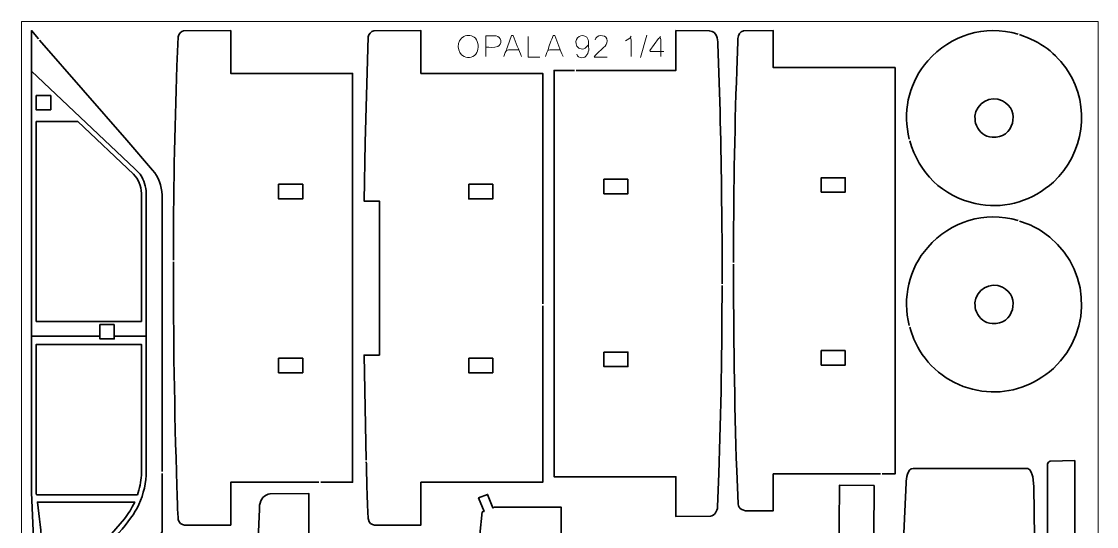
# Model space of a CAD drawing. Header units: millimetres. Extents: x -5 to 375, y 132 to 712.
# Drawn here: x -5 to 184.7, y 622.3 to 711.5 of the extents above; entities that cross this region are included whole.
import ezdxf

# ---------------------------------------------------------------- set-up
doc = ezdxf.new("R2010")
doc.units = ezdxf.units.MM
doc.header["$MEASUREMENT"] = 0
doc.layers.add('Camada 1', color=7, linetype='Continuous')

msp = doc.modelspace()

# ---------------------------------------------------------------- linework, layer by layer
at = {"layer": 'Camada 1', "color": 3, "lineweight": 20}
msp.add_open_spline([(185.0124, 711.5124), (185.0124, 711.5124), (185.0124, 421.5125), (185.0124, 421.5125), (185.0124, 421.5125), (185.0124, 421.5125), (-4.9877, 421.5125), (-4.9877, 421.5125), (-4.9877, 421.5125), (-4.9877, 421.5125), (-4.9877, 711.5124), (-4.9877, 711.5124), (-4.9877, 711.5124), (-4.9877, 711.5124), (185.0124, 711.5124), (185.0124, 711.5124)], degree=3, knots=[0, 0, 0, 0, 0.2, 0.2, 0.2, 0.2, 0.4, 0.4, 0.4, 0.4, 0.6, 0.6, 0.6, 0.6, 1, 1, 1, 1], dxfattribs=at)
at = {"layer": 'Camada 1', "color": 5, "lineweight": 35}
for points, knots in [([(-1.9876, 708.4624), (-1.9876, 708.4624), (-3.2376, 709.9125), (-3.2376, 709.9125), (-3.2376, 709.9125), (-3.2376, 709.9125), (-3.2376, 628.3624), (-3.2376, 628.3624), (-3.2376, 628.3624), (-3.2376, 628.3624), (-2.4126, 609.3374), (-2.4126, 609.3374), (-2.4126, 609.3374), (-2.4126, 609.3374), (-1.7876, 594.9124), (-1.7876, 594.9124), (-1.7876, 594.9124), (-1.7876, 594.9124), (-1.7876, 591.5124), (-1.7876, 591.5124), (-1.7876, 591.5124), (-1.7876, 591.5124), (19.8124, 621.4124), (19.8124, 621.4124), (19.8124, 621.4124), (19.8124, 621.4124), (19.8124, 631.7374), (19.8124, 631.7374)], [0, 0, 0, 0, 0.125, 0.125, 0.125, 0.125, 0.25, 0.25, 0.25, 0.25, 0.375, 0.375, 0.375, 0.375, 0.5, 0.5, 0.5, 0.5, 0.625, 0.625, 0.625, 0.625, 0.75, 0.75, 0.75, 0.75, 1, 1, 1, 1]), ([(47.8124, 630.1624), (47.8124, 630.1624), (53.4373, 630.1624), (53.4373, 630.1624), (53.4373, 630.1624), (53.4373, 630.1624), (53.4373, 702.3374), (53.4373, 702.3374), (53.4373, 702.3374), (53.4373, 702.3374), (31.9374, 702.3374), (31.9374, 702.3374), (31.9374, 702.3374), (31.9374, 702.3374), (31.9374, 709.9125), (31.9374, 709.9125), (31.9374, 709.9125), (31.9374, 709.9125), (23.6124, 709.8624), (23.6124, 709.8624), (23.6124, 709.8624), (23.2749, 709.7921), (22.6883, 709.3109), (22.6374, 708.8125), (22.6374, 708.8125), (22.6374, 708.8125), (22.4374, 703.6124), (22.4374, 703.6124), (22.4374, 703.6124), (22.0322, 692.3487), (21.8124, 680.6331), (21.8124, 669.3624)], [0, 0, 0, 0, 0.11111111, 0.11111111, 0.11111111, 0.11111111, 0.22222222, 0.22222222, 0.22222222, 0.22222222, 0.33333333, 0.33333333, 0.33333333, 0.33333333, 0.44444444, 0.44444444, 0.44444444, 0.44444444, 0.55555556, 0.55555556, 0.55555556, 0.55555556, 0.66666667, 0.66666667, 0.66666667, 0.66666667, 0.77777778, 0.77777778, 0.77777778, 0.77777778, 1, 1, 1, 1]), ([(86.9874, 661.6374), (86.9874, 661.6374), (86.9874, 702.3374), (86.9874, 702.3374), (86.9874, 702.3374), (86.9874, 702.3374), (65.4874, 702.3374), (65.4874, 702.3374), (65.4874, 702.3374), (65.4874, 702.3374), (65.4874, 709.9125), (65.4874, 709.9125), (65.4874, 709.9125), (65.4874, 709.9125), (57.1624, 709.8624), (57.1624, 709.8624), (57.1624, 709.8624), (56.6925, 709.7757), (56.2619, 709.2609), (56.1874, 708.8125), (56.1874, 708.8125), (56.1874, 708.8125), (55.6374, 690.1625), (55.6374, 690.1625), (55.6374, 690.1625), (55.6374, 690.1625), (55.4624, 679.8124), (55.4624, 679.8124), (55.4624, 679.8124), (55.4624, 679.8124), (58.1874, 679.8124), (58.1874, 679.8124), (58.1874, 679.8124), (58.1874, 679.8124), (58.1874, 652.6124), (58.1874, 652.6124), (58.1874, 652.6124), (58.1874, 652.6124), (55.4624, 652.6124), (55.4624, 652.6124), (55.4624, 652.6124), (55.4624, 652.6124), (55.8374, 634.0624), (55.8374, 634.0624)], [0, 0, 0, 0, 0.08333333, 0.08333333, 0.08333333, 0.08333333, 0.16666667, 0.16666667, 0.16666667, 0.16666667, 0.25, 0.25, 0.25, 0.25, 0.33333333, 0.33333333, 0.33333333, 0.33333333, 0.41666667, 0.41666667, 0.41666667, 0.41666667, 0.5, 0.5, 0.5, 0.5, 0.58333333, 0.58333333, 0.58333333, 0.58333333, 0.66666667, 0.66666667, 0.66666667, 0.66666667, 0.75, 0.75, 0.75, 0.75, 0.83333333, 0.83333333, 0.83333333, 0.83333333, 1, 1, 1, 1]), ([(118.6374, 665.2124), (118.7052, 670.0929), (118.618, 675.359), (118.5624, 680.2624), (118.5624, 680.2624), (118.4592, 689.3672), (118.2801, 698.4904), (117.8874, 707.5874), (117.8874, 707.5874), (117.8504, 708.444), (117.8478, 709.6953), (116.3874, 709.8874), (116.3874, 709.8874), (116.3874, 709.8874), (110.4874, 709.9125), (110.4874, 709.9125), (110.4874, 709.9125), (110.4874, 709.9125), (110.4874, 702.8874), (110.4874, 702.8874), (110.4874, 702.8874), (110.4874, 702.8874), (92.9124, 702.8874), (92.9124, 702.8874)], [0, 0, 0, 0, 0.14285714, 0.14285714, 0.14285714, 0.14285714, 0.28571429, 0.28571429, 0.28571429, 0.28571429, 0.42857143, 0.42857143, 0.42857143, 0.42857143, 0.57142857, 0.57142857, 0.57142857, 0.57142857, 0.71428571, 0.71428571, 0.71428571, 0.71428571, 1, 1, 1, 1]), ([(146.9124, 631.6374), (146.9124, 631.6374), (149.1874, 631.6374), (149.1874, 631.6374), (149.1874, 631.6374), (149.1874, 631.6374), (149.1874, 703.3874), (149.1874, 703.3874), (149.1874, 703.3874), (149.1874, 703.3874), (127.6874, 703.3874), (127.6874, 703.3874), (127.6874, 703.3874), (127.6874, 703.3874), (127.6874, 709.9125), (127.6874, 709.9125), (127.6874, 709.9125), (127.6874, 709.9125), (122.4374, 709.8624), (122.4374, 709.8624), (122.4374, 709.8624), (121.7724, 709.7385), (121.4922, 709.1199), (121.4374, 708.5125), (121.4374, 708.5125), (121.4374, 708.5125), (121.4374, 707.9874), (121.4374, 707.9874), (121.4374, 707.9874), (121.4374, 707.9874), (121.2374, 702.8625), (121.2374, 702.8625), (121.2374, 702.8625), (120.8564, 691.7292), (120.6624, 680.1041), (120.6624, 668.9624)], [0, 0, 0, 0, 0.1, 0.1, 0.1, 0.1, 0.2, 0.2, 0.2, 0.2, 0.3, 0.3, 0.3, 0.3, 0.4, 0.4, 0.4, 0.4, 0.5, 0.5, 0.5, 0.5, 0.6, 0.6, 0.6, 0.6, 0.7, 0.7, 0.7, 0.7, 0.8, 0.8, 0.8, 0.8, 1, 1, 1, 1]), ([(170.8874, 709.2624), (164.9033, 710.9733), (159.0588, 709.1902), (154.9374, 704.5375), (154.9374, 704.5375), (151.8311, 701.0308), (150.5931, 696.2186), (151.4874, 691.6374), (151.4874, 691.6374), (151.4874, 691.6374), (151.6874, 690.7625), (151.6874, 690.7625)], [0, 0, 0, 0, 0.25, 0.25, 0.25, 0.25, 0.5, 0.5, 0.5, 0.5, 1, 1, 1, 1]), ([(19.8124, 632.0374), (19.8124, 632.0374), (19.8124, 680.8624), (19.8124, 680.8624), (19.8124, 680.8624), (19.7515, 682.5096), (19.2453, 684.0567), (18.1374, 685.2874), (18.1374, 685.2874), (18.1374, 685.2874), (13.5874, 690.5374), (13.5874, 690.5374), (13.5874, 690.5374), (13.5874, 690.5374), (-1.7876, 708.2374), (-1.7876, 708.2374)], [0, 0, 0, 0, 0.2, 0.2, 0.2, 0.2, 0.4, 0.4, 0.4, 0.4, 0.6, 0.6, 0.6, 0.6, 1, 1, 1, 1]), ([(151.7624, 690.4625), (153.3837, 684.7808), (157.5223, 680.6516), (163.3374, 679.3874), (163.3374, 679.3874), (168.1303, 678.3455), (172.5926, 679.5319), (176.4124, 682.5624), (176.4124, 682.5624), (176.4124, 682.5624), (177.1124, 683.1624), (177.1124, 683.1624), (177.1124, 683.1624), (182.4988, 688.164), (183.7606, 696.5562), (179.7124, 702.7124), (179.7124, 702.7124), (177.525, 706.0389), (174.8832, 707.9088), (171.1624, 709.1874)], [0, 0, 0, 0, 0.16666667, 0.16666667, 0.16666667, 0.16666667, 0.33333333, 0.33333333, 0.33333333, 0.33333333, 0.5, 0.5, 0.5, 0.5, 0.66666667, 0.66666667, 0.66666667, 0.66666667, 1, 1, 1, 1]), ([(92.6124, 702.8874), (92.6124, 702.8874), (88.9874, 702.8874), (88.9874, 702.8874), (88.9874, 702.8874), (88.9874, 702.8874), (88.9874, 631.1374), (88.9874, 631.1374), (88.9874, 631.1374), (88.9874, 631.1374), (110.4874, 631.1374), (110.4874, 631.1374), (110.4874, 631.1374), (110.4874, 631.1374), (110.4874, 624.1124), (110.4874, 624.1124), (110.4874, 624.1124), (110.4874, 624.1124), (116.6124, 624.1624), (116.6124, 624.1624), (116.6124, 624.1624), (117.2969, 624.3083), (117.8127, 625.0192), (117.8624, 625.8374), (117.8624, 625.8374), (117.8624, 625.8374), (118.0874, 631.7374), (118.0874, 631.7374), (118.0874, 631.7374), (118.4519, 642.6932), (118.6374, 653.9501), (118.6374, 664.9124)], [0, 0, 0, 0, 0.11111111, 0.11111111, 0.11111111, 0.11111111, 0.22222222, 0.22222222, 0.22222222, 0.22222222, 0.33333333, 0.33333333, 0.33333333, 0.33333333, 0.44444444, 0.44444444, 0.44444444, 0.44444444, 0.55555556, 0.55555556, 0.55555556, 0.55555556, 0.66666667, 0.66666667, 0.66666667, 0.66666667, 0.77777778, 0.77777778, 0.77777778, 0.77777778, 1, 1, 1, 1]), ([(170.8874, 676.3624), (164.9107, 678.07), (159.0479, 676.2778), (154.9374, 671.6374), (154.9374, 671.6374), (151.6614, 667.939), (150.4149, 662.6091), (151.6874, 657.8374)], [0, 0, 0, 0, 0.33333333, 0.33333333, 0.33333333, 0.33333333, 1, 1, 1, 1]), ([(151.7624, 657.5624), (152.2297, 655.9252), (152.6489, 654.9435), (153.5124, 653.4624), (153.5124, 653.4624), (155.8052, 649.5296), (160.012, 646.8864), (164.4874, 646.2624), (164.4874, 646.2624), (168.827, 645.6573), (173.0248, 646.9154), (176.4124, 649.6624), (176.4124, 649.6624), (176.4124, 649.6624), (177.1124, 650.2624), (177.1124, 650.2624), (177.1124, 650.2624), (184.4359, 657.0625), (183.6639, 668.8971), (174.9624, 674.5374), (174.9624, 674.5374), (173.7054, 675.3522), (172.5382, 675.7871), (171.1624, 676.2874)], [0, 0, 0, 0, 0.14285714, 0.14285714, 0.14285714, 0.14285714, 0.28571429, 0.28571429, 0.28571429, 0.28571429, 0.42857143, 0.42857143, 0.42857143, 0.42857143, 0.57142857, 0.57142857, 0.57142857, 0.57142857, 0.71428571, 0.71428571, 0.71428571, 0.71428571, 1, 1, 1, 1]), ([(21.8124, 669.0624), (21.8124, 655.8854), (21.9942, 642.7072), (22.4374, 629.5374), (22.4374, 629.5374), (22.4633, 628.767), (22.5675, 624.0868), (22.6874, 623.5874), (22.6874, 623.5874), (22.8221, 623.0265), (23.2219, 622.6485), (23.7874, 622.6124), (23.7874, 622.6124), (23.7874, 622.6124), (31.9374, 622.5874), (31.9374, 622.5874), (31.9374, 622.5874), (31.9374, 622.5874), (31.9374, 630.1624), (31.9374, 630.1624), (31.9374, 630.1624), (31.9374, 630.1624), (47.5124, 630.1624), (47.5124, 630.1624)], [0, 0, 0, 0, 0.14285714, 0.14285714, 0.14285714, 0.14285714, 0.28571429, 0.28571429, 0.28571429, 0.28571429, 0.42857143, 0.42857143, 0.42857143, 0.42857143, 0.57142857, 0.57142857, 0.57142857, 0.57142857, 0.71428571, 0.71428571, 0.71428571, 0.71428571, 1, 1, 1, 1]), ([(120.6624, 668.6624), (120.6624, 656.5309), (120.8237, 644.3115), (121.2374, 632.1874), (121.2374, 632.1874), (121.2374, 632.1874), (121.4624, 626.3374), (121.4624, 626.3374), (121.4624, 626.3374), (121.5298, 625.9177), (121.7022, 625.5177), (122.1124, 625.3374), (122.1124, 625.3374), (122.1124, 625.3374), (122.7874, 625.1374), (122.7874, 625.1374), (122.7874, 625.1374), (122.7874, 625.1374), (127.6874, 625.1374), (127.6874, 625.1374), (127.6874, 625.1374), (127.6874, 625.1374), (127.6874, 631.6374), (127.6874, 631.6374), (127.6874, 631.6374), (127.6874, 631.6374), (146.6124, 631.6374), (146.6124, 631.6374)], [0, 0, 0, 0, 0.125, 0.125, 0.125, 0.125, 0.25, 0.25, 0.25, 0.25, 0.375, 0.375, 0.375, 0.375, 0.5, 0.5, 0.5, 0.5, 0.625, 0.625, 0.625, 0.625, 0.75, 0.75, 0.75, 0.75, 1, 1, 1, 1]), ([(55.8624, 633.7624), (55.8991, 632.0574), (56.0961, 624.2102), (56.2374, 623.5874), (56.2374, 623.5874), (56.367, 623.016), (56.7481, 622.6599), (57.3374, 622.5874), (57.3374, 622.5874), (57.3374, 622.5874), (65.4874, 622.5874), (65.4874, 622.5874), (65.4874, 622.5874), (65.4874, 622.5874), (65.4874, 630.1624), (65.4874, 630.1624), (65.4874, 630.1624), (65.4874, 630.1624), (86.9874, 630.1624), (86.9874, 630.1624), (86.9874, 630.1624), (86.9874, 630.1624), (86.9874, 661.3374), (86.9874, 661.3374)], [0, 0, 0, 0, 0.14285714, 0.14285714, 0.14285714, 0.14285714, 0.28571429, 0.28571429, 0.28571429, 0.28571429, 0.42857143, 0.42857143, 0.42857143, 0.42857143, 0.57142857, 0.57142857, 0.57142857, 0.57142857, 0.71428571, 0.71428571, 0.71428571, 0.71428571, 1, 1, 1, 1]), ([(180.8874, 555.8874), (180.8874, 555.8874), (180.8874, 565.8374), (180.8874, 565.8374), (180.8874, 565.8374), (180.8874, 565.8374), (178.0124, 565.8374), (178.0124, 565.8374), (178.0124, 565.8374), (178.0124, 565.8374), (178.0124, 568.3874), (178.0124, 568.3874), (178.0124, 568.3874), (178.0124, 568.3874), (180.5624, 568.3874), (180.5624, 568.3874), (180.5624, 568.3874), (180.5624, 568.3874), (180.5624, 611.2374), (180.5624, 611.2374), (180.5624, 611.2374), (180.5624, 611.2374), (178.0124, 611.2374), (178.0124, 611.2374), (178.0124, 611.2374), (178.0124, 611.2374), (178.0124, 613.7874), (178.0124, 613.7874), (178.0124, 613.7874), (178.0124, 613.7874), (180.8874, 613.7874), (180.8874, 613.7874), (180.8874, 613.7874), (180.8874, 613.7874), (180.8874, 633.9874), (180.8874, 633.9874), (180.8874, 633.9874), (180.8874, 633.9874), (176.5624, 633.9124), (176.5624, 633.9124), (176.5624, 633.9124), (176.4351, 633.8726), (176.0876, 633.5421), (176.0624, 633.3374), (176.0624, 633.3374), (176.0624, 633.3374), (176.0624, 605.0874), (176.0624, 605.0874), (176.0624, 605.0874), (176.0976, 604.5218), (176.39, 604.312), (176.9124, 604.2374), (176.9124, 604.2374), (176.9124, 604.2374), (176.0624, 603.3874), (176.0624, 603.3874), (176.0624, 603.3874), (176.0624, 603.3874), (176.0624, 595.8624), (176.0624, 595.8624)], [0, 0, 0, 0, 0.0625, 0.0625, 0.0625, 0.0625, 0.125, 0.125, 0.125, 0.125, 0.1875, 0.1875, 0.1875, 0.1875, 0.25, 0.25, 0.25, 0.25, 0.3125, 0.3125, 0.3125, 0.3125, 0.375, 0.375, 0.375, 0.375, 0.4375, 0.4375, 0.4375, 0.4375, 0.5, 0.5, 0.5, 0.5, 0.5625, 0.5625, 0.5625, 0.5625, 0.625, 0.625, 0.625, 0.625, 0.6875, 0.6875, 0.6875, 0.6875, 0.75, 0.75, 0.75, 0.75, 0.8125, 0.8125, 0.8125, 0.8125, 0.875, 0.875, 0.875, 0.875, 1, 1, 1, 1]), ([(149.9374, 572.2374), (149.9374, 572.2374), (149.2124, 588.2124), (149.2124, 588.2124), (149.2124, 588.2124), (149.2124, 588.2124), (151.1124, 630.0374), (151.1124, 630.0374), (151.1124, 630.0374), (151.162, 630.8476), (151.3059, 632.5449), (152.4124, 632.6124), (152.4124, 632.6124), (152.4124, 632.6124), (172.6124, 632.5624), (172.6124, 632.5624), (172.6124, 632.5624), (173.1218, 632.4636), (173.4079, 631.5305), (173.5124, 631.1124), (173.5124, 631.1124), (173.5124, 631.1124), (173.6624, 629.3874), (173.6624, 629.3874), (173.6624, 629.3874), (173.6624, 629.3874), (174.0124, 602.3874), (174.0124, 602.3874), (174.0124, 602.3874), (174.0124, 602.3874), (166.2874, 602.3874), (166.2874, 602.3874), (166.2874, 602.3874), (166.2874, 602.3874), (166.2874, 599.8374), (166.2874, 599.8374), (166.2874, 599.8374), (166.2874, 599.8374), (174.0374, 599.8374), (174.0374, 599.8374), (174.0374, 599.8374), (174.0374, 599.8374), (174.0374, 576.9624), (174.0374, 576.9624), (174.0374, 576.9624), (174.0374, 576.9624), (166.2874, 576.9624), (166.2874, 576.9624), (166.2874, 576.9624), (166.2874, 576.9624), (166.2874, 574.4124), (166.2874, 574.4124), (166.2874, 574.4124), (166.2874, 574.4124), (169.9124, 574.4124), (169.9124, 574.4124)], [0, 0, 0, 0, 0.06666667, 0.06666667, 0.06666667, 0.06666667, 0.13333333, 0.13333333, 0.13333333, 0.13333333, 0.2, 0.2, 0.2, 0.2, 0.26666667, 0.26666667, 0.26666667, 0.26666667, 0.33333333, 0.33333333, 0.33333333, 0.33333333, 0.4, 0.4, 0.4, 0.4, 0.46666667, 0.46666667, 0.46666667, 0.46666667, 0.53333333, 0.53333333, 0.53333333, 0.53333333, 0.6, 0.6, 0.6, 0.6, 0.66666667, 0.66666667, 0.66666667, 0.66666667, 0.73333333, 0.73333333, 0.73333333, 0.73333333, 0.8, 0.8, 0.8, 0.8, 0.86666667, 0.86666667, 0.86666667, 0.86666667, 1, 1, 1, 1]), ([(67.2374, 571.6624), (67.2374, 571.6624), (67.2374, 620.0374), (67.2374, 620.0374), (67.2374, 620.0374), (67.2374, 620.0374), (45.7374, 620.0374), (45.7374, 620.0374), (45.7374, 620.0374), (45.7374, 620.0374), (45.7374, 628.1624), (45.7374, 628.1624), (45.7374, 628.1624), (45.7374, 628.1624), (38.8874, 628.1374), (38.8874, 628.1374), (38.8874, 628.1374), (37.8742, 627.9852), (37.1485, 627.1743), (37.0374, 626.1124), (37.0374, 626.1124), (37.0374, 626.1124), (37.0124, 625.3874), (37.0124, 625.3874), (37.0124, 625.3874), (37.0124, 625.3874), (36.7874, 620.1124), (36.7874, 620.1124), (36.7874, 620.1124), (36.7874, 620.1124), (36.2624, 599.2874), (36.2624, 599.2874), (36.2624, 599.2874), (35.9696, 585.3922), (36.1927, 571.2341), (36.4874, 557.3374)], [0, 0, 0, 0, 0.1, 0.1, 0.1, 0.1, 0.2, 0.2, 0.2, 0.2, 0.3, 0.3, 0.3, 0.3, 0.4, 0.4, 0.4, 0.4, 0.5, 0.5, 0.5, 0.5, 0.6, 0.6, 0.6, 0.6, 0.7, 0.7, 0.7, 0.7, 0.8, 0.8, 0.8, 0.8, 1, 1, 1, 1]), ([(89.7374, 548.7374), (91.0876, 548.5297), (93.726, 548.4874), (95.0624, 548.4874), (95.0624, 548.4874), (93.3505, 545.0658), (92.5849, 534.6806), (92.6124, 530.9124), (92.6124, 530.9124), (92.6283, 528.7334), (92.7441, 523.9622), (94.5874, 522.3874), (94.5874, 522.3874), (97.0947, 520.2453), (100.369, 524.2459), (100.0374, 527.5624), (100.0374, 527.5624), (100.0374, 527.5624), (104.1124, 527.5374), (104.1124, 527.5374), (104.1124, 527.5374), (104.1124, 527.5374), (104.2124, 544.3624), (104.2124, 544.3624), (104.2124, 544.3624), (104.2124, 544.3624), (106.7624, 544.3624), (106.7624, 544.3624), (106.7624, 544.3624), (106.7624, 544.3624), (106.7624, 548.1874), (106.7624, 548.1874), (106.7624, 548.1874), (106.7624, 548.1874), (104.2124, 548.1874), (104.2124, 548.1874), (104.2124, 548.1874), (104.2124, 548.1874), (104.2124, 551.9874), (104.2124, 551.9874), (104.2124, 551.9874), (104.2124, 551.9874), (103.7874, 555.8874), (103.7874, 555.8874), (103.7874, 555.8874), (103.7874, 555.8874), (106.3374, 556.1374), (106.3374, 556.1374), (106.3374, 556.1374), (106.3374, 556.1374), (105.8124, 561.2125), (105.8124, 561.2125), (105.8124, 561.2125), (105.8124, 561.2125), (103.2624, 560.9624), (103.2624, 560.9624), (103.2624, 560.9624), (103.2624, 560.9624), (101.6374, 576.8374), (101.6374, 576.8374), (101.6374, 576.8374), (101.6374, 576.8374), (104.1624, 577.0875), (104.1624, 577.0875), (104.1624, 577.0875), (104.1624, 577.0875), (102.9124, 589.2124), (102.9124, 589.2124), (102.9124, 589.2124), (102.9124, 589.2124), (102.9124, 602.8624), (102.9124, 602.8624), (102.9124, 602.8624), (102.9124, 602.8624), (90.2624, 602.8624), (90.2624, 602.8624), (90.2624, 602.8624), (90.2624, 602.8624), (90.2624, 607.2624), (90.2624, 607.2624), (90.2624, 607.2624), (90.2624, 607.2624), (84.1124, 607.2624), (84.1124, 607.2624), (84.1124, 607.2624), (84.1124, 607.2624), (84.1124, 609.8124), (84.1124, 609.8124), (84.1124, 609.8124), (84.1124, 609.8124), (90.2624, 609.8124), (90.2624, 609.8124), (90.2624, 609.8124), (90.2624, 609.8124), (90.2624, 611.6624), (90.2624, 611.6624), (90.2624, 611.6624), (90.2624, 611.6624), (100.4623, 611.6624), (100.4623, 611.6624), (100.4623, 611.6624), (100.4623, 611.6624), (100.4623, 615.9124), (100.4623, 615.9124), (100.4623, 615.9124), (100.4623, 615.9124), (90.2624, 615.9124), (90.2624, 615.9124), (90.2624, 615.9124), (90.2624, 615.9124), (90.2624, 625.7624), (90.2624, 625.7624), (90.2624, 625.7624), (90.2624, 625.7624), (78.4874, 625.7624), (78.4874, 625.7624), (78.4874, 625.7624), (78.4874, 625.7624), (78.2124, 625.6374), (78.2124, 625.6374), (78.2124, 625.6374), (78.2124, 625.6374), (77.2624, 628.0124), (77.2624, 628.0124), (77.2624, 628.0124), (77.2624, 628.0124), (75.6874, 627.3874), (75.6874, 627.3874), (75.6874, 627.3874), (75.6874, 627.3874), (76.6374, 625.0124), (76.6374, 625.0124), (76.6374, 625.0124), (76.6374, 625.0124), (76.3374, 624.9124), (76.3374, 624.9124), (76.3374, 624.9124), (76.3374, 624.9124), (75.0623, 612.9624), (75.0623, 612.9624), (75.0623, 612.9624), (75.0623, 612.9624), (72.5124, 613.2374), (72.5124, 613.2374), (72.5124, 613.2374), (72.5124, 613.2374), (72.0624, 609.0124), (72.0624, 609.0124), (72.0624, 609.0124), (72.0624, 609.0124), (72.7374, 608.9374), (72.7374, 608.9374)], [0, 0, 0, 0, 0.02564103, 0.02564103, 0.02564103, 0.02564103, 0.05128205, 0.05128205, 0.05128205, 0.05128205, 0.07692308, 0.07692308, 0.07692308, 0.07692308, 0.1025641, 0.1025641, 0.1025641, 0.1025641, 0.12820513, 0.12820513, 0.12820513, 0.12820513, 0.15384615, 0.15384615, 0.15384615, 0.15384615, 0.17948718, 0.17948718, 0.17948718, 0.17948718, 0.20512821, 0.20512821, 0.20512821, 0.20512821, 0.23076923, 0.23076923, 0.23076923, 0.23076923, 0.25641026, 0.25641026, 0.25641026, 0.25641026, 0.28205128, 0.28205128, 0.28205128, 0.28205128, 0.30769231, 0.30769231, 0.30769231, 0.30769231, 0.33333333, 0.33333333, 0.33333333, 0.33333333, 0.35897436, 0.35897436, 0.35897436, 0.35897436, 0.38461538, 0.38461538, 0.38461538, 0.38461538, 0.41025641, 0.41025641, 0.41025641, 0.41025641, 0.43589744, 0.43589744, 0.43589744, 0.43589744, 0.46153846, 0.46153846, 0.46153846, 0.46153846, 0.48717949, 0.48717949, 0.48717949, 0.48717949, 0.51282051, 0.51282051, 0.51282051, 0.51282051, 0.53846154, 0.53846154, 0.53846154, 0.53846154, 0.56410256, 0.56410256, 0.56410256, 0.56410256, 0.58974359, 0.58974359, 0.58974359, 0.58974359, 0.61538462, 0.61538462, 0.61538462, 0.61538462, 0.64102564, 0.64102564, 0.64102564, 0.64102564, 0.66666667, 0.66666667, 0.66666667, 0.66666667, 0.69230769, 0.69230769, 0.69230769, 0.69230769, 0.71794872, 0.71794872, 0.71794872, 0.71794872, 0.74358974, 0.74358974, 0.74358974, 0.74358974, 0.76923077, 0.76923077, 0.76923077, 0.76923077, 0.79487179, 0.79487179, 0.79487179, 0.79487179, 0.82051282, 0.82051282, 0.82051282, 0.82051282, 0.84615385, 0.84615385, 0.84615385, 0.84615385, 0.87179487, 0.87179487, 0.87179487, 0.87179487, 0.8974359, 0.8974359, 0.8974359, 0.8974359, 0.92307692, 0.92307692, 0.92307692, 0.92307692, 0.94871795, 0.94871795, 0.94871795, 0.94871795, 1, 1, 1, 1]), ([(145.2874, 603.2124), (145.2874, 603.2124), (145.4624, 629.5874), (145.4624, 629.5874), (145.4624, 629.5874), (145.4624, 629.5874), (139.3623, 629.6374), (139.3623, 629.6374), (139.3623, 629.6374), (139.3623, 629.6374), (139.2124, 608.7874), (139.2124, 608.7874)], [0, 0, 0, 0, 0.25, 0.25, 0.25, 0.25, 0.5, 0.5, 0.5, 0.5, 1, 1, 1, 1])]:
    msp.add_open_spline(points, degree=3, knots=knots, dxfattribs=at)
at = {"layer": 'Camada 1', "color": 1, "lineweight": 20}
for points, knots in [([(93.006, 705.7207), (93.1114, 705.3439), (93.4882, 705.1329), (93.8649, 705.1028), (93.8649, 705.1028), (94.7238, 705.0727), (95.0855, 705.9768), (95.1458, 706.7152), (95.1458, 706.7152), (94.9801, 707.3783), (95.2814, 708.1619), (94.754, 708.7194), (94.754, 708.7194), (93.9703, 709.5332), (92.6142, 708.6291), (92.8854, 707.5893), (92.8854, 707.5893), (92.9607, 706.9563), (93.6388, 706.4892), (94.2567, 706.7002), (94.2567, 706.7002), (94.5882, 706.8358), (94.7841, 707.1523), (95.0855, 707.3633)], [0, 0, 0, 0, 0.14285714, 0.14285714, 0.14285714, 0.14285714, 0.28571429, 0.28571429, 0.28571429, 0.28571429, 0.42857143, 0.42857143, 0.42857143, 0.42857143, 0.57142857, 0.57142857, 0.57142857, 0.57142857, 0.71428571, 0.71428571, 0.71428571, 0.71428571, 1, 1, 1, 1]), ([(73.1213, 705.3035), (73.9146, 704.8917), (74.9366, 705.2578), (75.379, 706.0206), (75.379, 706.0206), (75.7451, 706.8138), (75.6841, 707.8511), (75.1196, 708.5529), (75.1196, 708.5529), (74.5705, 709.0715), (73.7315, 709.2088), (73.0603, 708.8885), (73.0603, 708.8885), (71.7636, 708.1867), (71.7636, 705.929), (73.1213, 705.3035)], [0, 0, 0, 0, 0.2, 0.2, 0.2, 0.2, 0.4, 0.4, 0.4, 0.4, 0.6, 0.6, 0.6, 0.6, 1, 1, 1, 1]), ([(76.929, 705.3476), (76.929, 706.558), (76.929, 707.7683), (76.929, 708.9934), (76.929, 708.9934), (76.929, 708.9934), (78.774, 708.9786), (78.774, 708.9786), (78.774, 708.9786), (79.7039, 708.8753), (79.9105, 707.4584), (79.0545, 707.0894), (79.0545, 707.0894), (78.3607, 706.8384), (77.6227, 706.9861), (76.929, 706.9565)], [0, 0, 0, 0, 0.2, 0.2, 0.2, 0.2, 0.4, 0.4, 0.4, 0.4, 0.6, 0.6, 0.6, 0.6, 1, 1, 1, 1]), ([(83.2658, 705.3181), (82.7492, 706.5284), (82.2621, 707.7683), (81.8046, 709.0229), (81.8046, 709.0229), (81.8046, 709.0229), (81.5093, 709.0229), (81.5093, 709.0229), (81.5093, 709.0229), (81.1994, 708.1373), (80.8156, 707.296), (80.5942, 706.3956)], [0, 0, 0, 0, 0.25, 0.25, 0.25, 0.25, 0.5, 0.5, 0.5, 0.5, 1, 1, 1, 1]), ([(86.4883, 705.2148), (86.4883, 705.2148), (84.4367, 705.2148), (84.4367, 705.2148), (84.4367, 705.2148), (84.4367, 705.2148), (84.4367, 708.8753), (84.4367, 708.8753)], [0, 0, 0, 0, 0.33333333, 0.33333333, 0.33333333, 0.33333333, 1, 1, 1, 1]), ([(90.5782, 705.3181), (90.0616, 706.5284), (89.5745, 707.7683), (89.117, 709.0229), (89.117, 709.0229), (89.117, 709.0229), (88.8217, 709.0229), (88.8217, 709.0229), (88.8217, 709.0229), (88.5118, 708.1373), (88.128, 707.296), (87.9066, 706.3956)], [0, 0, 0, 0, 0.25, 0.25, 0.25, 0.25, 0.5, 0.5, 0.5, 0.5, 1, 1, 1, 1]), ([(98.3961, 705.2158), (98.3961, 705.2158), (96.0691, 705.2158), (96.0691, 705.2158), (96.0691, 705.2158), (96.573, 705.9865), (97.3438, 706.5201), (97.9959, 707.1723), (97.9959, 707.1723), (98.2627, 707.5132), (98.5147, 707.9875), (98.3368, 708.447), (98.3368, 708.447), (97.9514, 709.2919), (96.4544, 709.2029), (96.2617, 708.2543)], [0, 0, 0, 0, 0.2, 0.2, 0.2, 0.2, 0.4, 0.4, 0.4, 0.4, 0.6, 0.6, 0.6, 0.6, 1, 1, 1, 1]), ([(102.624, 705.3344), (102.624, 705.3344), (102.624, 708.284), (102.624, 708.284), (102.624, 708.284), (102.6092, 708.4025), (102.5202, 708.5063), (102.4758, 708.6249)], [0, 0, 0, 0, 0.33333333, 0.33333333, 0.33333333, 0.33333333, 1, 1, 1, 1]), ([(107.7539, 708.8458), (107.7096, 708.6687), (107.5767, 708.6096), (107.4439, 708.5359), (107.4439, 708.5359), (107.4439, 708.5359), (105.894, 706.3661), (105.894, 706.3661), (105.894, 706.3661), (105.894, 706.3661), (105.9974, 706.2333), (105.9974, 706.2333), (105.9974, 706.2333), (106.7797, 706.2481), (107.5619, 706.189), (108.3442, 706.2333)], [0, 0, 0, 0, 0.2, 0.2, 0.2, 0.2, 0.4, 0.4, 0.4, 0.4, 0.6, 0.6, 0.6, 0.6, 1, 1, 1, 1]), ([(107.8424, 705.3329), (107.8424, 705.3329), (107.8424, 708.3587), (107.8424, 708.3587), (107.8424, 708.3587), (107.8276, 708.4768), (107.7243, 708.5654), (107.68, 708.6834)], [0, 0, 0, 0, 0.33333333, 0.33333333, 0.33333333, 0.33333333, 1, 1, 1, 1]), ([(82.7935, 706.4842), (82.7935, 706.4842), (80.9632, 706.4842), (80.9632, 706.4842), (80.9632, 706.4842), (80.3285, 706.4842), (80.3581, 705.7462), (80.1514, 705.3329)], [0, 0, 0, 0, 0.33333333, 0.33333333, 0.33333333, 0.33333333, 1, 1, 1, 1]), ([(90.1059, 706.4842), (90.1059, 706.4842), (88.2756, 706.4842), (88.2756, 706.4842), (88.2756, 706.4842), (87.641, 706.4842), (87.6705, 705.7462), (87.4638, 705.3329)], [0, 0, 0, 0, 0.33333333, 0.33333333, 0.33333333, 0.33333333, 1, 1, 1, 1])]:
    msp.add_open_spline(points, degree=3, knots=knots, dxfattribs=at)
for points in [[(102.6092, 708.9213), (102.461, 708.4914), (101.9571, 708.3729), (101.6309, 708.0913)], [(105.3867, 709.102), (105.3867, 709.102), (104.2731, 705.1358), (104.2731, 705.1358)]]:
    msp.add_open_spline(points, degree=3, dxfattribs=at)
at = {"layer": 'Camada 1', "color": 240, "lineweight": 35}
msp.add_open_spline([(-3.2376, 702.7625), (-3.2376, 702.7625), (14.9874, 685.5124), (14.9874, 685.5124), (14.9874, 685.5124), (15.7288, 684.8444), (16.2224, 684.2967), (16.5874, 683.3124), (16.5874, 683.3124), (16.7712, 682.8166), (16.967, 682.14), (16.9874, 681.6124), (16.9874, 681.6124), (16.9874, 681.6124), (17.0124, 631.3374), (17.0124, 631.3374), (17.0124, 631.3374), (16.9118, 629.5128), (16.2924, 627.2201), (15.4124, 625.6124), (15.4124, 625.6124), (13.7661, 622.6046), (9.7679, 618.4507), (7.1624, 616.1374), (7.1624, 616.1374), (7.1624, 616.1374), (3.7124, 613.2374), (3.7124, 613.2374), (3.7124, 613.2374), (3.7124, 613.2374), (-1.7876, 609.3374), (-1.7876, 609.3374), (-1.7876, 609.3374), (-1.7876, 609.3374), (-2.4126, 609.3374), (-2.4126, 609.3374)], degree=3, knots=[0, 0, 0, 0, 0.1, 0.1, 0.1, 0.1, 0.2, 0.2, 0.2, 0.2, 0.3, 0.3, 0.3, 0.3, 0.4, 0.4, 0.4, 0.4, 0.5, 0.5, 0.5, 0.5, 0.6, 0.6, 0.6, 0.6, 0.7, 0.7, 0.7, 0.7, 0.8, 0.8, 0.8, 0.8, 1, 1, 1, 1], dxfattribs=at)
at = {"layer": 'Camada 1', "lineweight": 35}
for points, knots in [([(0.1624, 695.8874), (0.1624, 695.8874), (0.1624, 698.4374), (0.1624, 698.4374), (0.1624, 698.4374), (0.1624, 698.4374), (-2.3876, 698.4374), (-2.3876, 698.4374), (-2.3876, 698.4374), (-2.3876, 698.4374), (-2.3876, 695.8874), (-2.3876, 695.8874), (-2.3876, 695.8874), (-2.3876, 695.8874), (0.1624, 695.8874), (0.1624, 695.8874)], [0, 0, 0, 0, 0.2, 0.2, 0.2, 0.2, 0.4, 0.4, 0.4, 0.4, 0.6, 0.6, 0.6, 0.6, 1, 1, 1, 1]), ([(163.2624, 694.7874), (163.3382, 693.8775), (163.2557, 693.808), (163.5624, 693.1375), (163.5624, 693.1375), (164.1378, 691.8797), (164.9485, 691.2396), (166.3374, 691.0874), (166.3374, 691.0874), (170.0052, 690.6853), (171.5106, 695.9216), (168.1124, 697.5124), (168.1124, 697.5124), (165.9634, 698.5184), (163.5231, 697.1348), (163.2624, 694.7874)], [0, 0, 0, 0, 0.2, 0.2, 0.2, 0.2, 0.4, 0.4, 0.4, 0.4, 0.6, 0.6, 0.6, 0.6, 1, 1, 1, 1]), ([(-2.3876, 693.8375), (-2.3876, 693.8375), (4.9624, 693.8375), (4.9624, 693.8375), (4.9624, 693.8375), (4.9624, 693.8375), (14.7624, 684.5624), (14.7624, 684.5624), (14.7624, 684.5624), (15.7297, 683.634), (16.0915, 682.4773), (16.1624, 681.1624), (16.1624, 681.1624), (16.1624, 681.1624), (16.1624, 658.5624), (16.1624, 658.5624), (16.1624, 658.5624), (16.1624, 658.5624), (-2.3876, 658.5624), (-2.3876, 658.5624), (-2.3876, 658.5624), (-2.3876, 658.5624), (-2.3876, 693.8375), (-2.3876, 693.8375)], [0, 0, 0, 0, 0.14285714, 0.14285714, 0.14285714, 0.14285714, 0.28571429, 0.28571429, 0.28571429, 0.28571429, 0.42857143, 0.42857143, 0.42857143, 0.42857143, 0.57142857, 0.57142857, 0.57142857, 0.57142857, 0.71428571, 0.71428571, 0.71428571, 0.71428571, 1, 1, 1, 1]), ([(102.0374, 683.6624), (102.0374, 683.6624), (97.7874, 683.6624), (97.7874, 683.6624), (97.7874, 683.6624), (97.7874, 683.6624), (97.7874, 681.1124), (97.7874, 681.1124), (97.7874, 681.1124), (97.7874, 681.1124), (102.0374, 681.1124), (102.0374, 681.1124), (102.0374, 681.1124), (102.0374, 681.1124), (102.0374, 683.6624), (102.0374, 683.6624)], [0, 0, 0, 0, 0.2, 0.2, 0.2, 0.2, 0.4, 0.4, 0.4, 0.4, 0.6, 0.6, 0.6, 0.6, 1, 1, 1, 1]), ([(136.1374, 681.3874), (136.1374, 681.3874), (136.1374, 683.9374), (136.1374, 683.9374), (136.1374, 683.9374), (136.1374, 683.9374), (140.3874, 683.9374), (140.3874, 683.9374), (140.3874, 683.9374), (140.3874, 683.9374), (140.3874, 681.3874), (140.3874, 681.3874), (140.3874, 681.3874), (140.3874, 681.3874), (136.1374, 681.3874), (136.1374, 681.3874)], [0, 0, 0, 0, 0.2, 0.2, 0.2, 0.2, 0.4, 0.4, 0.4, 0.4, 0.6, 0.6, 0.6, 0.6, 1, 1, 1, 1]), ([(40.3874, 682.7624), (40.3874, 682.7624), (44.6374, 682.7624), (44.6374, 682.7624), (44.6374, 682.7624), (44.6374, 682.7624), (44.6374, 680.1874), (44.6374, 680.1874), (44.6374, 680.1874), (44.6374, 680.1874), (40.3874, 680.1874), (40.3874, 680.1874), (40.3874, 680.1874), (40.3874, 680.1874), (40.3874, 682.7624), (40.3874, 682.7624)], [0, 0, 0, 0, 0.2, 0.2, 0.2, 0.2, 0.4, 0.4, 0.4, 0.4, 0.6, 0.6, 0.6, 0.6, 1, 1, 1, 1]), ([(73.9374, 682.7624), (73.9374, 682.7624), (78.1874, 682.7624), (78.1874, 682.7624), (78.1874, 682.7624), (78.1874, 682.7624), (78.1874, 680.1874), (78.1874, 680.1874), (78.1874, 680.1874), (78.1874, 680.1874), (73.9374, 680.1874), (73.9374, 680.1874), (73.9374, 680.1874), (73.9374, 680.1874), (73.9374, 682.7624), (73.9374, 682.7624)], [0, 0, 0, 0, 0.2, 0.2, 0.2, 0.2, 0.4, 0.4, 0.4, 0.4, 0.6, 0.6, 0.6, 0.6, 1, 1, 1, 1]), ([(163.2624, 661.8624), (163.3392, 660.9601), (163.257, 660.905), (163.5624, 660.2374), (163.5624, 660.2374), (164.1399, 658.975), (164.9477, 658.3399), (166.3374, 658.1874), (166.3374, 658.1874), (170.0026, 657.7851), (171.5134, 663.0194), (168.1124, 664.6124), (168.1124, 664.6124), (165.944, 665.628), (163.4958, 664.1962), (163.2624, 661.8624)], [0, 0, 0, 0, 0.2, 0.2, 0.2, 0.2, 0.4, 0.4, 0.4, 0.4, 0.6, 0.6, 0.6, 0.6, 1, 1, 1, 1]), ([(11.3874, 658.0124), (11.3874, 658.0124), (11.3874, 655.4624), (11.3874, 655.4624), (11.3874, 655.4624), (11.3874, 655.4624), (8.8374, 655.4624), (8.8374, 655.4624), (8.8374, 655.4624), (8.8374, 655.4624), (8.8374, 658.0124), (8.8374, 658.0124), (8.8374, 658.0124), (8.8374, 658.0124), (11.3874, 658.0124), (11.3874, 658.0124)], [0, 0, 0, 0, 0.2, 0.2, 0.2, 0.2, 0.4, 0.4, 0.4, 0.4, 0.6, 0.6, 0.6, 0.6, 1, 1, 1, 1]), ([(15.4874, 627.9624), (15.8084, 629.0457), (16.122, 630.2552), (16.1624, 631.3874), (16.1624, 631.3874), (16.1624, 631.3874), (16.1624, 654.5124), (16.1624, 654.5124), (16.1624, 654.5124), (16.1624, 654.5124), (-2.3876, 654.5124), (-2.3876, 654.5124), (-2.3876, 654.5124), (-2.3876, 654.5124), (-2.3876, 628.2374), (-2.3876, 628.2374), (-2.3876, 628.2374), (-2.3876, 628.2374), (-2.3376, 627.9624), (-2.3376, 627.9624), (-2.3376, 627.9624), (-2.3376, 627.9624), (15.4874, 627.9624), (15.4874, 627.9624)], [0, 0, 0, 0, 0.14285714, 0.14285714, 0.14285714, 0.14285714, 0.28571429, 0.28571429, 0.28571429, 0.28571429, 0.42857143, 0.42857143, 0.42857143, 0.42857143, 0.57142857, 0.57142857, 0.57142857, 0.57142857, 0.71428571, 0.71428571, 0.71428571, 0.71428571, 1, 1, 1, 1]), ([(97.7874, 653.1374), (97.7874, 653.1374), (102.0374, 653.1374), (102.0374, 653.1374), (102.0374, 653.1374), (102.0374, 653.1374), (102.0374, 650.5874), (102.0374, 650.5874), (102.0374, 650.5874), (102.0374, 650.5874), (97.7874, 650.5874), (97.7874, 650.5874), (97.7874, 650.5874), (97.7874, 650.5874), (97.7874, 653.1374), (97.7874, 653.1374)], [0, 0, 0, 0, 0.2, 0.2, 0.2, 0.2, 0.4, 0.4, 0.4, 0.4, 0.6, 0.6, 0.6, 0.6, 1, 1, 1, 1]), ([(140.3874, 653.4124), (140.3874, 653.4124), (140.3874, 650.8624), (140.3874, 650.8624), (140.3874, 650.8624), (140.3874, 650.8624), (136.1374, 650.8624), (136.1374, 650.8624), (136.1374, 650.8624), (136.1374, 650.8624), (136.1374, 653.4124), (136.1374, 653.4124), (136.1374, 653.4124), (136.1374, 653.4124), (140.3874, 653.4124), (140.3874, 653.4124)], [0, 0, 0, 0, 0.2, 0.2, 0.2, 0.2, 0.4, 0.4, 0.4, 0.4, 0.6, 0.6, 0.6, 0.6, 1, 1, 1, 1]), ([(40.3874, 652.0624), (40.3874, 652.0624), (44.6374, 652.0624), (44.6374, 652.0624), (44.6374, 652.0624), (44.6374, 652.0624), (44.6374, 649.4874), (44.6374, 649.4874), (44.6374, 649.4874), (44.6374, 649.4874), (40.3874, 649.4874), (40.3874, 649.4874), (40.3874, 649.4874), (40.3874, 649.4874), (40.3874, 652.0624), (40.3874, 652.0624)], [0, 0, 0, 0, 0.2, 0.2, 0.2, 0.2, 0.4, 0.4, 0.4, 0.4, 0.6, 0.6, 0.6, 0.6, 1, 1, 1, 1]), ([(73.9374, 652.0624), (73.9374, 652.0624), (78.1874, 652.0624), (78.1874, 652.0624), (78.1874, 652.0624), (78.1874, 652.0624), (78.1874, 649.4874), (78.1874, 649.4874), (78.1874, 649.4874), (78.1874, 649.4874), (73.9374, 649.4874), (73.9374, 649.4874), (73.9374, 649.4874), (73.9374, 649.4874), (73.9374, 652.0624), (73.9374, 652.0624)], [0, 0, 0, 0, 0.2, 0.2, 0.2, 0.2, 0.4, 0.4, 0.4, 0.4, 0.6, 0.6, 0.6, 0.6, 1, 1, 1, 1]), ([(-0.9626, 610.9624), (4.1354, 614.329), (9.4012, 618.8848), (13.1624, 623.7124), (13.1624, 623.7124), (14.0778, 624.8873), (14.3036, 625.3752), (14.9874, 626.6624), (14.9874, 626.6624), (14.9874, 626.6624), (-2.1876, 626.6624), (-2.1876, 626.6624), (-2.1876, 626.6624), (-1.419, 621.2122), (-1.1035, 616.4566), (-0.9626, 610.9624)], [0, 0, 0, 0, 0.2, 0.2, 0.2, 0.2, 0.4, 0.4, 0.4, 0.4, 0.6, 0.6, 0.6, 0.6, 1, 1, 1, 1])]:
    msp.add_open_spline(points, degree=3, knots=knots, dxfattribs=at)
at = {"layer": 'Camada 1', "color": 240, "lineweight": 35}
for points in [[(8.8374, 655.9374), (8.8374, 655.9374), (-3.2376, 655.9374), (-3.2376, 655.9374)], [(17.0124, 655.9374), (17.0124, 655.9374), (11.3874, 655.9374), (11.3874, 655.9374)]]:
    msp.add_open_spline(points, degree=3, dxfattribs=at)

doc.saveas('drawing.dxf')
